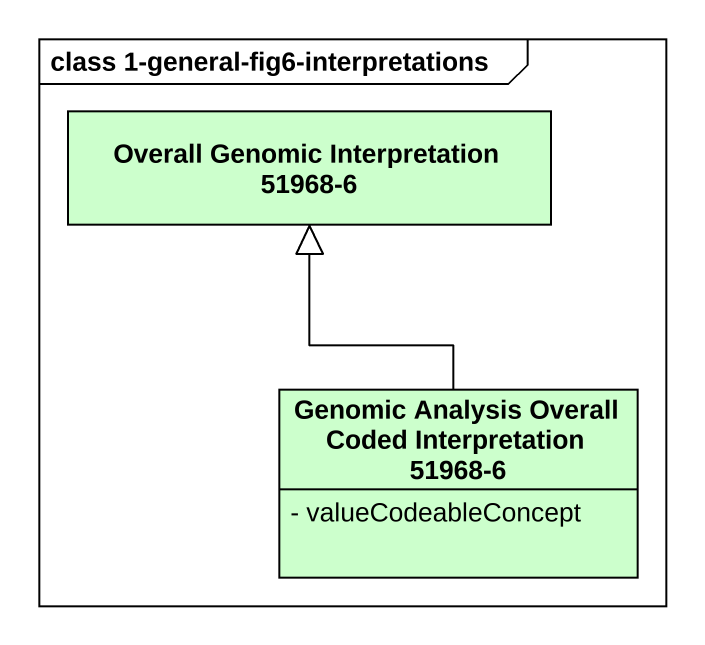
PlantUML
@startuml
mainframe class 1-general-fig6-interpretations
hide circle
hide empty members
skinparam classAttributeIconSize 0
class "Overall Genomic Interpretation 51968-6" as Overall_Genomic #CCFFCC
class "Genomic Analysis Overall Coded Interpretation 51968-6" as Genomic_Analysis_Overall #CCFFCC {
  - valueCodeableConcept
}
Genomic_Analysis_Overall -up-|> Overall_Genomic
@enduml
